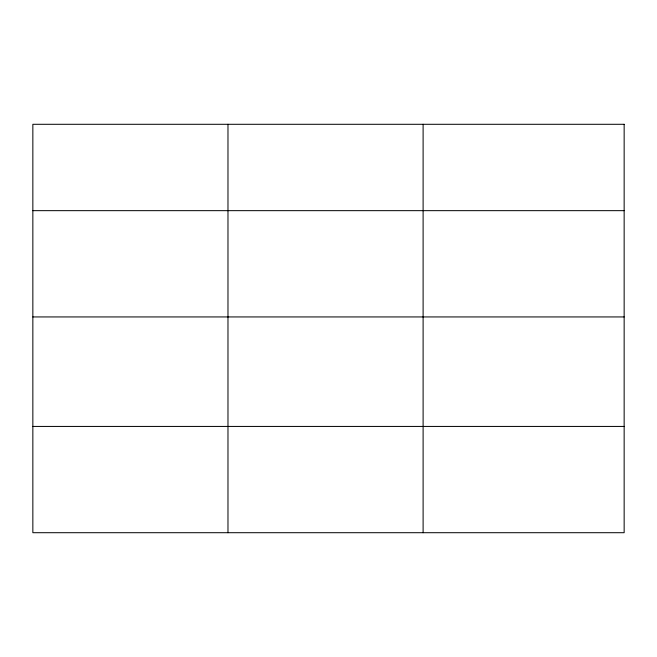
<?xml version="1.0" encoding="UTF-8"?>
<svg xmlns="http://www.w3.org/2000/svg" width="657" height="657" viewBox="0 0 657 657"><rect width="100%" height="100%" fill="white"/><g stroke="black" fill="none" stroke-linecap="round" stroke-linejoin="round"><path stroke-width="0.99" d="M32.85 210.659L624.15 210.659M32.85 316.937L624.15 316.937M32.85 426.434L624.15 426.434M423.108 124.296L423.108 532.704M227.979 124.296L227.979 532.704M624.15 124.296L32.85 124.296L32.85 532.704L624.15 532.704L624.15 124.296"/></g></svg>
